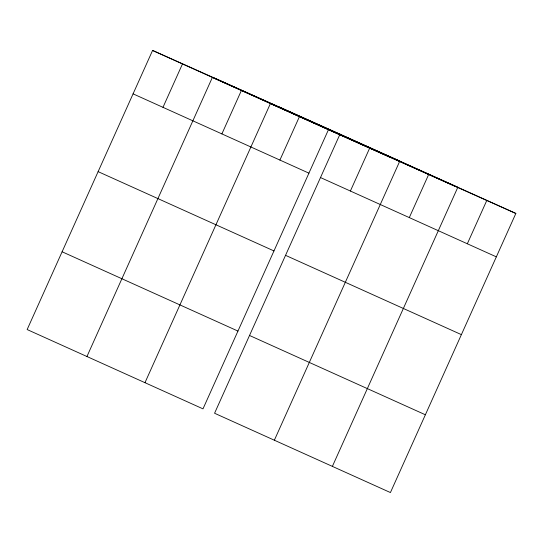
<?xml version="1.0" encoding="UTF-8"?>
<svg xmlns="http://www.w3.org/2000/svg" width="543" height="543" viewBox="0 0 543 543"><rect width="100%" height="100%" fill="white"/><g stroke="black" fill="none" stroke-linecap="round" stroke-linejoin="round"><path stroke-width="0.81" d="M340.006 134.141L152.583 50.445L27.15 329.553L202.994 408.859L328.434 129.75L515.85 213.447L390.417 492.555L214.566 413.25L340.006 134.141L515.85 213.447M162.975 107.338L182.482 63.931M86.941 356.52L212.374 77.411L399.791 161.108L274.358 440.217M221.883 133.904L241.391 90.498M144.967 382.686L270.4 103.577L457.824 187.274L332.384 466.383M279.91 160.07L299.417 116.664M350.391 191.027L369.898 147.621M409.3 217.594L428.807 174.188M467.326 243.766L486.833 200.36M278.159 106.523L454.002 185.821M214.431 78.07L390.281 157.368M152.583 50.445L328.434 129.75M320.492 177.547L496.343 256.853M133.076 93.851L308.926 173.156M285.537 255.332L461.387 334.631M98.12 171.636L273.971 250.934M249.522 335.472L425.373 414.771M62.106 251.776L237.956 331.074"/></g></svg>
